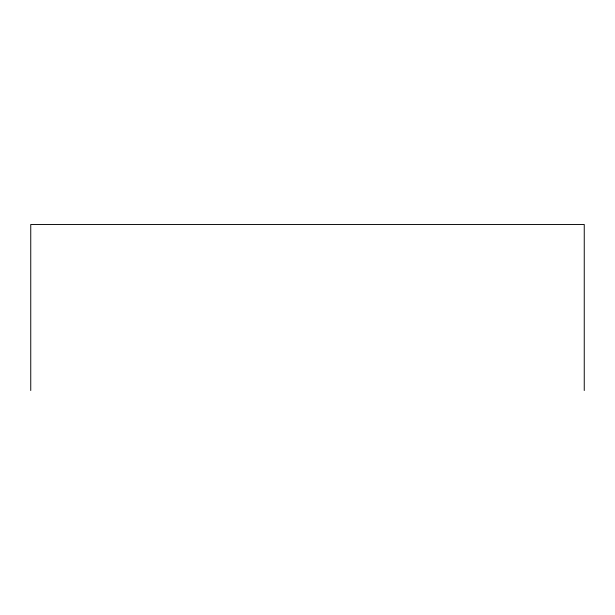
<?xml version="1.0" encoding="UTF-8"?>
<svg xmlns="http://www.w3.org/2000/svg" width="615" height="615" viewBox="0 0 615 615"><rect width="100%" height="100%" fill="white"/><g stroke="black" fill="none" stroke-linecap="round" stroke-linejoin="round"><path stroke-width="0.92" d="M584.25 390.525L584.25 224.475L30.75 224.475L30.75 390.525"/></g></svg>
